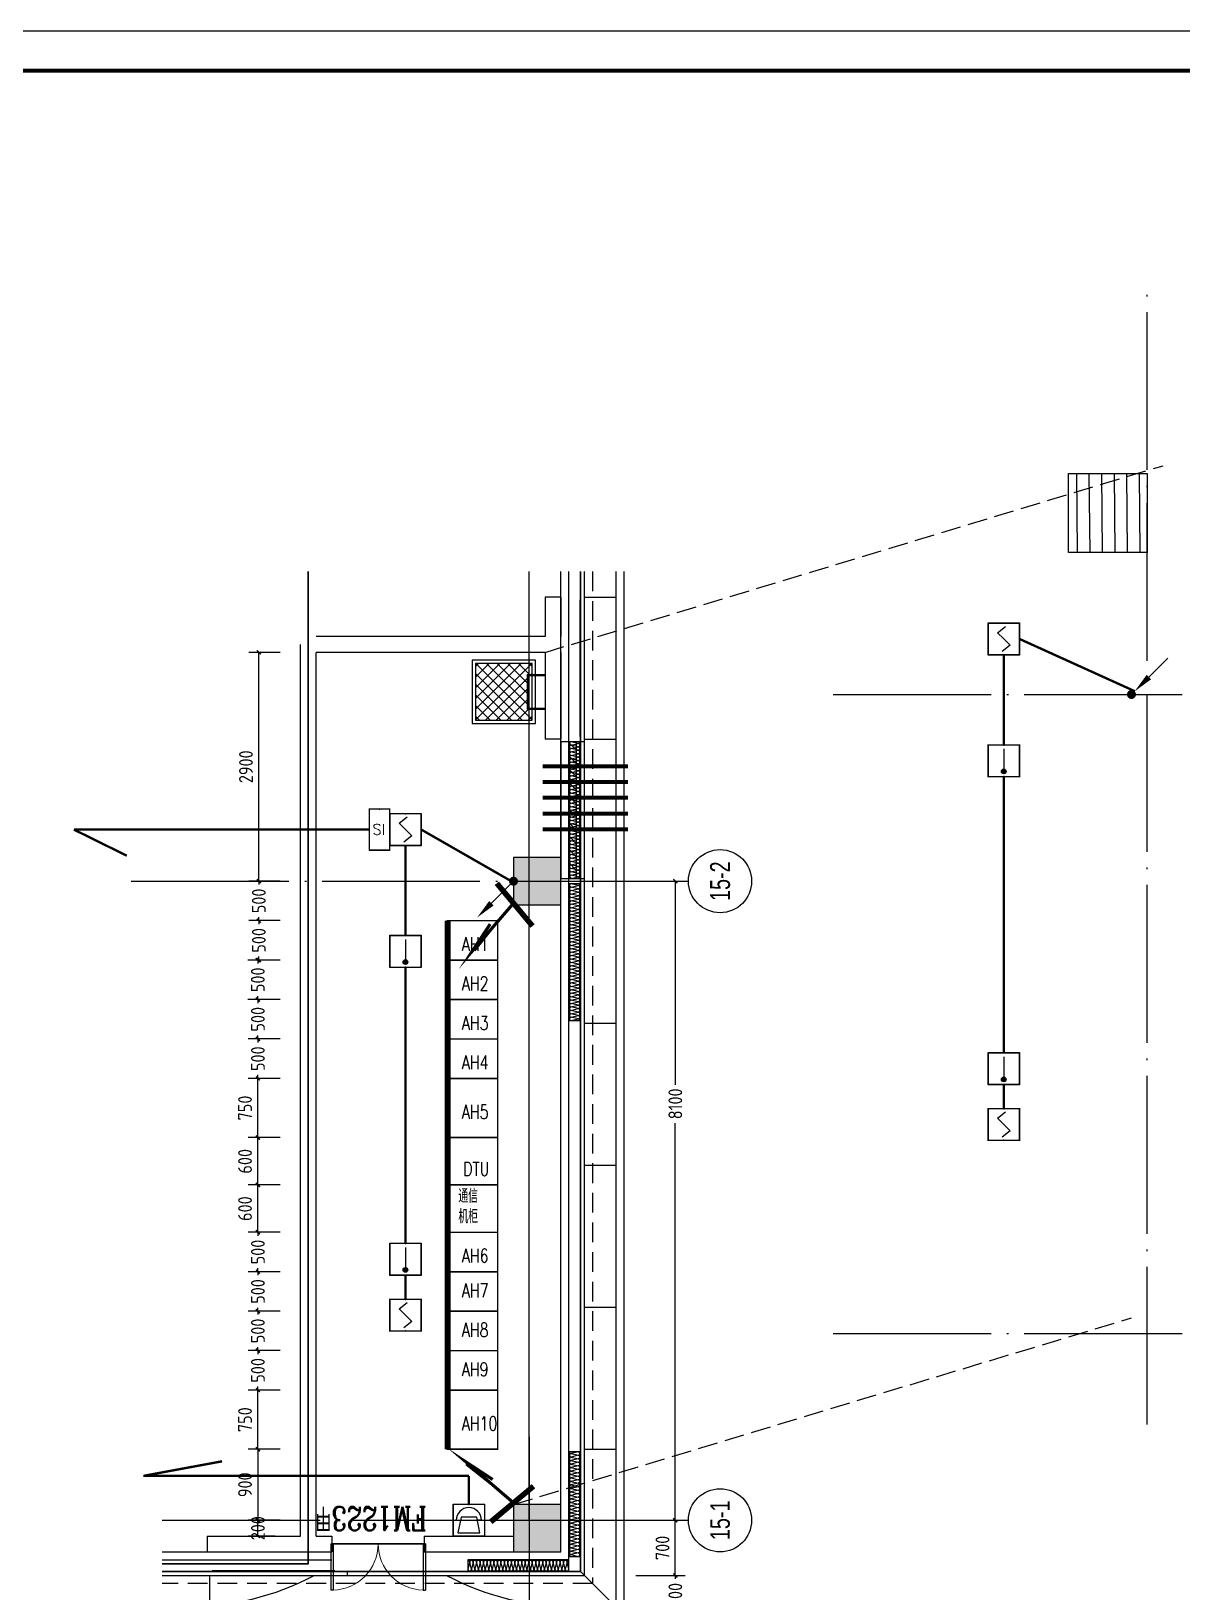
# Model space of a CAD drawing. Extents: x 532544 to 585094, y 87854 to 151914.
# Drawn here: x 551066 to 565641, y 97775 to 117554 of the extents above; entities that cross this region are included whole.
import ezdxf
from ezdxf.enums import TextEntityAlignment as Align

# ---------------------------------------------------------------- set-up
doc = ezdxf.new("R2010")
doc.units = 0
doc.header["$LTSCALE"] = 1000
doc.header["$MEASUREMENT"] = 0
for name, pattern in [('$0$DASH', [0.35, 0.25, -0.1]), ('109-34 轴网$0$L1$0$$AUDIT_BAD_LTYPE1', [0]), ('CACHE', [0.375, 0.25, -0.125]), ('DASHDOT', [1, 0.5, -0.25, 0, -0.25]), ('DOTE', [2.42, 2, -0.2, 0.02, -0.2]), ('PHANTOM2', [1.25, 0.625, -0.125, 0.125, -0.125, 0.125, -0.125])]:
    doc.linetypes.add(name, pattern=pattern)
for name, color, linetype in [('00-图签', 7, 'Continuous'), ('01-标注_尺寸', 124, 'Continuous'), ('01-标注_轴线坐标', 132, 'Continuous'), ('02-TEXT_轴号', 7, 'Continuous'), ('15#楼幕墙$0$A-C_玻璃幕墙', 140, 'Continuous'), ('15#楼幕墙$0$A-TECH_结构', 21, 'Continuous'), ('15#楼幕墙$0$A-金属背板', 30, 'Continuous'), ('A-O_散水', 134, 'Continuous'), ('A-TECH_结构', 21, 'Continuous'), ('A_AXIS-轴线', 1, 'DOTE'), ('A_STR-砌块墙', 121, 'Continuous'), ('A_STR-砼柱', 51, 'Continuous'), ('AXIS_TEXT', 7, 'Continuous'), ('C', 4, 'DASHDOT'), ('CZX', 60, 'Continuous'), ('EQUIP-消防', 3, 'Continuous'), ('GDXT', 3, 'Continuous'), ('LGTDIM', 7, 'Continuous'), ('LVTRY', 6, 'Continuous'), ('LWIRE', 4, 'Continuous'), ('PUB_HATCH', 8, 'Continuous'), ('WINDOW', 2, 'Continuous'), ('WIRE-消防', 1, 'TG_FS'), ('WIRE-消防电源', 2, 'TG_FC'), ('WIRE-消防电话', 4, 'PHANTOM2'), ('看线', 241, 'Continuous'), ('集水坑&', 6, 'Continuous')]:
    doc.layers.add(name, color=color, linetype=linetype)
for name, color, linetype, plot in [('00-防烟分区', 152, 'Continuous', False), ('04-不打印_辅助线', 165, 'Continuous', False), ('15#楼幕墙$0$04-不打印_辅助线', 165, 'Continuous', False)]:
    doc.layers.add(name, color=color, linetype=linetype, plot=plot)
doc.layers.add('000套内', color=226, linetype='Continuous', lineweight=30, plot=False)
doc.layers.add('ddl0.25', color=6, linetype='Continuous', lineweight=25)
doc.styles.add('_TCH_AXIS', font='')
doc.styles.add('_TEL_DIM', font='SIMPLEX.shx', dxfattribs={"width": 0.8, "height": 3.5, "bigfont": 'jd.shx'})
doc.styles.add('COMPLEX', font='COMPLEX')
doc.styles.get("Standard").update_dxf_attribs({"font": 'gbenor.shx', "bigfont": 'gbcbig.shx'})
doc.styles.add('TG_LINETYPE', font='SIMPLEX', dxfattribs={"width": 0.8, "height": 3, "bigfont": 'HZTXT'})
doc.styles.add('长仿宋', font='complex.shx', dxfattribs={"width": 0.7, "bigfont": 'jd.shx'})
doc.styles.get('_TCH_AXIS').set_extended_font_data('FZXiHei I-Z08S')
doc.linetypes.add('TG_FC', pattern='A,2,-0.6,["FC",TG_LINETYPE,S=0.1,R=0,X=-0.52,Y=-0.15],0', length=2.6)
doc.linetypes.add('TG_FS', pattern='A,2,-0.6,["FS",TG_LINETYPE,S=0.1,R=0,X=-0.52,Y=-0.15],0', length=2.6)
doc.dimstyles.get("Standard").update_dxf_attribs({"dimscale": 100, "dimtxt": 3.5, "dimasz": 1, "dimexe": 2.5, "dimexo": 3, "dimgap": 1.5, "dimtad": 1, "dimdec": 0, "dimzin": 0, "dimdsep": 46, "dimtxsty": 'Standard', "dimblk": 'ARCHTICK', "dimcen": 0.09, "dimadec": 0, "dimazin": 0, "dimtfac": 1, "dimtdec": 0, "dimtix": 1, "dimtmove": 2, "dimatfit": 3, "dimfxl": 1, "dimtolj": 1, "dimtzin": 0, "dimarcsym": 0})
pattern_1 = [(315, (923317.25, 1495294.82), (67.351921, 67.351921), []), (45, (923317.25, 1495294.82), (-67.351921, 67.351921), [])]

# ---------------------------------------------------------------- blocks, each defined once
blk = doc.blocks.new('_FZH')
blk.add_lwpolyline([(-0.5, -0.5), (0.5, -0.5), (0.5, 0.5), (-0.5, 0.5)], close=True)
at = {"layer": 'PUB_HATCH'}
blk.add_solid([(-0.5, -0.5), (0.5, -0.5), (-0.5, 0.5), (0.5, 0.5)], dxfattribs=at)
blk = doc.blocks.new('_AXISO')
blk.add_circle((0, 0), 0.5)
at = {"layer": 'AXIS_TEXT', "style": 'COMPLEX', "width": 1.041667}
blk.add_attdef('A', text='', height=0.56, dxfattribs=at).set_placement((-0.25, -0.28), (0.25, -0.28), align=Align.FIT)
blk = doc.blocks.new('15#楼幕墙$0$$LinePat$岩棉板')
at = {"color": 0}
for p, q in [((0, -17), (12, -67)), ((12, -67), (24, -17))]:
    blk.add_line(p, q, dxfattribs=at)
for centre, start, end in [((12, -17), 0, 180), ((0, -67), 270, 0), ((24, -67), 180, 270)]:
    blk.add_arc(centre, 12, start, end, dxfattribs=at)
at = {"layer": 'Defpoints'}
blk.add_point((0, 0), dxfattribs=at)
at = {"layer": 'Defpoints', "color": 0}
blk.add_point((24, -84), dxfattribs=at)
blk = doc.blocks.new('15#楼幕墙$0$保温板')
blk.add_lwpolyline([(0, 20), (1735, 20), (1735, 170), (0, 170)], close=True)
at = {"color": 8, "xscale": 1.80729166516059, "yscale": 1.782568518697715, "zscale": 1.782568518697715}
for p in [(0, 170), (43.375, 170), (86.75, 170), (130.125, 170), (173.5, 170), (216.875, 170), (260.25, 170), (303.625, 170), (347, 170), (390.375, 170), (433.75, 170), (477.125, 170), (520.5, 170), (563.875, 170), (607.25, 170), (650.625, 170), (694, 170), (737.375, 170), (780.75, 170), (824.125, 170), (867.5, 170), (910.875, 170), (954.25, 170), (997.625, 170), (1041, 170), (1084.375, 170), (1127.75, 170), (1171.125, 170), (1214.5, 170), (1257.875, 170), (1301.25, 170), (1344.625, 170), (1388, 170), (1431.375, 170), (1474.75, 170), (1518.125, 170), (1561.5, 170), (1604.875, 170), (1648.25, 170), (1691.625, 170)]:
    blk.add_blockref('15#楼幕墙$0$$LinePat$岩棉板', p, dxfattribs=at)
blk = doc.blocks.new('*U42')
blk.add_lwpolyline([(150, 0), (150, 1325), (0, 1325), (0, 0)], close=True)
at = {"color": 8, "xscale": 1.840641256925494, "yscale": 1.782568518697715, "zscale": 1.782568518697715, "rotation": 89.99999999999793}
for p in [(0, 1281), (0, 1237), (0, 1193), (0, 1149), (0, 1104), (0, 1060), (0, 1016), (0, 972), (0, 928), (0, 884), (0, 839), (0, 795), (0, 751), (0, 707), (0, 663), (0, 618), (0, 574), (0, 530), (0, 486), (0, 442), (0, 398), (0, 353), (0, 309), (0, 265), (0, 221), (0, 177), (0, 133), (0, 88), (0, 44), (0, 0)]:
    blk.add_blockref('15#楼幕墙$0$$LinePat$岩棉板', p, dxfattribs=at)
blk = doc.blocks.new('*U41')
blk.add_lwpolyline([(150, 0), (150, 1278), (0, 1278), (0, 0)], close=True)
at = {"color": 8, "xscale": 1.83549090483006, "yscale": 1.782568518697715, "zscale": 1.782568518697715, "rotation": 89.99999999999793}
for p in [(0, 1233), (0, 1189), (0, 1145), (0, 1101), (0, 1057), (0, 1013), (0, 969), (0, 925), (0, 881), (0, 837), (0, 793), (0, 749), (0, 705), (0, 661), (0, 617), (0, 573), (0, 529), (0, 485), (0, 441), (0, 396), (0, 352), (0, 308), (0, 264), (0, 220), (0, 176), (0, 132), (0, 88), (0, 44), (0, 0)]:
    blk.add_blockref('15#楼幕墙$0$$LinePat$岩棉板', p, dxfattribs=at)
blk = doc.blocks.new('15#楼幕墙$0$百叶窗-1')
h = blk.add_hatch()
h.set_pattern_fill('ANSI31', color=0, scale=50)
h.set_pattern_definition([(45, (-453853.54, 107861.506), (-56.126601, 56.126601), [])])
h.paths.add_polyline_path([(800, 100), (800, 200), (-350, 200), (-350, 100)])
at = {"color": 0}
blk.add_lwpolyline([(-350, 0), (800, 0), (800, 300), (-350, 300)], close=True, dxfattribs=at)
for points in [[(800, 200), (-350, 200)], [(800, 100), (-350, 100)]]:
    blk.add_lwpolyline(points, dxfattribs=at)
blk = doc.blocks.new('_ArchTick')
at = {"color": 0, "linetype": 'ByBlock', "const_width": 0.4}
blk.add_lwpolyline([(-0.5, -0.5), (0.5, 0.5)], dxfattribs=at)
blk = doc.blocks.new('*D44')
at = {"color": 0, "lineweight": -2, "transparency": 16777216}
for p, q in [((558725, 97981), (559350, 97981)), ((559225, 97981), (559225, 97937)), ((559225, 97481), (559225, 97525)), ((558725, 97481), (559350, 97481))]:
    blk.add_line(p, q, dxfattribs=at)
at = {"layer": 'Defpoints', "color": 0, "transparency": 16777216}
for p in [(558575, 97981), (559225, 97981), (558575, 97481)]:
    blk.add_point(p, dxfattribs=at)
at = {"color": 0, "lineweight": -2, "transparency": 16777216, "xscale": 50, "yscale": 50, "zscale": 50}
for p, rotation in [((559225, 97981), 90), ((559225, 97481), 270)]:
    blk.add_blockref('_ArchTick', p, dxfattribs=dict(at, rotation=rotation))
at = {"color": 0, "transparency": 16777216, "insert": (559225, 97731), "char_height": 175, "attachment_point": 5, "rotation": 90}
blk.add_mtext('\\A1;500', dxfattribs=at)
blk = doc.blocks.new('*D51')
at = {"color": 0, "lineweight": -2, "transparency": 16777216}
for p, q in [((558725, 98681), (559350, 98681)), ((559225, 97981), (559225, 98681)), ((558725, 97981), (559350, 97981))]:
    blk.add_line(p, q, dxfattribs=at)
at = {"layer": 'Defpoints', "color": 0, "transparency": 16777216}
for p in [(558575, 98681), (559225, 98681), (558575, 97981)]:
    blk.add_point(p, dxfattribs=at)
at = {"color": 0, "lineweight": -2, "transparency": 16777216, "xscale": 50, "yscale": 50, "zscale": 50}
for p, rotation in [((559225, 98681), 90), ((559225, 97981), 270)]:
    blk.add_blockref('_ArchTick', p, dxfattribs=dict(at, rotation=rotation))
at = {"color": 0, "transparency": 16777216, "insert": (559063, 98331), "char_height": 175, "attachment_point": 5, "rotation": 90}
blk.add_mtext('\\A1;700', dxfattribs=at)
blk = doc.blocks.new('*D52')
at = {"color": 0, "lineweight": -2, "transparency": 16777216}
for p, q in [((558725, 106781), (559350, 106781)), ((559225, 106781), (559225, 104202)), ((559225, 98681), (559225, 103716)), ((558725, 98681), (559350, 98681))]:
    blk.add_line(p, q, dxfattribs=at)
at = {"layer": 'Defpoints', "color": 0, "transparency": 16777216}
for p in [(558575, 106781), (559225, 106781), (558575, 98681)]:
    blk.add_point(p, dxfattribs=at)
at = {"color": 0, "lineweight": -2, "transparency": 16777216, "xscale": 50, "yscale": 50, "zscale": 50}
for p, rotation in [((559225, 106781), 90), ((559225, 98681), 270)]:
    blk.add_blockref('_ArchTick', p, dxfattribs=dict(at, rotation=rotation))
at = {"color": 0, "transparency": 16777216, "insert": (559225, 103959), "char_height": 175, "attachment_point": 5, "rotation": 90}
blk.add_mtext('\\A1;8100', dxfattribs=at)
blk = doc.blocks.new('$DorLib2D$00000002')
for p, q in [((-0.5, 0), (-0.5, 0.4875)), ((-0.475, 0.4875), (-0.5, 0.4875)), ((-0.475, 0), (-0.475, 0.4875)), ((0.475, 0), (0.475, 0.4875)), ((0.475, 0.4875), (0.5, 0.4875)), ((0.5, 0), (0.5, 0.4875)), ((-0.5, 0), (-0.475, 0)), ((0.5, 0), (0.475, 0))]:
    blk.add_line(p, q)
at = {"lineweight": 13}
for centre, start, end in [((-0.4875, 0), 0, 88.53072), ((0.4875, 0), 91.46928, 180)]:
    blk.add_arc(centre, 0.4875, start, end, dxfattribs=at)
blk = doc.blocks.new('人孔')
at = {"layer": 'LVTRY'}
h = blk.add_hatch(dxfattribs=at)
h.set_pattern_fill('ANSI37', color=0, scale=30, angle=-90, style=0)
h.set_pattern_definition(pattern_1)
h.paths.add_polyline_path([(1451379, 353312), (1451379, 352592), (1451519, 352592), (1451519, 352657), (1451960, 352657), (1451960, 352592), (1452099, 352592), (1452099, 353312)])
h = blk.add_hatch(dxfattribs=at)
h.set_pattern_fill('ANSI37', color=0, scale=30, angle=-90, style=0)
h.set_pattern_definition(pattern_1)
h.paths.add_polyline_path([(1451379, 353312), (1451379, 352592), (1451519, 352592), (1451519, 352657), (1451960, 352657), (1451960, 352592), (1452099, 352592), (1452099, 353312)])
at = {"layer": 'LVTRY', "color": 0}
for p, q in [((1451519, 352657), (1451519, 352430)), ((1451519, 352657), (1451960, 352657)), ((1451519, 352657), (1451519, 352430)), ((1451519, 352657), (1451960, 352657)), ((1451960, 352657), (1451960, 352430)), ((1451960, 352657), (1451960, 352430)), ((1451532, 352645), (1451532, 352430)), ((1451532, 352645), (1451947, 352645)), ((1451532, 352645), (1451532, 352430)), ((1451532, 352645), (1451947, 352645)), ((1451947, 352645), (1451947, 352430)), ((1451947, 352645), (1451947, 352430))]:
    blk.add_line(p, q, dxfattribs=at)
for points in [[(1452139, 353352), (1452139, 352552), (1451339, 352552), (1451339, 353352)], [(1452139, 353352), (1452139, 352552), (1451339, 352552), (1451339, 353352)], [(1452099, 353312), (1452099, 352592), (1451379, 352592), (1451379, 353312)], [(1452099, 353312), (1452099, 352592), (1451379, 352592), (1451379, 353312)]]:
    blk.add_lwpolyline(points, close=True, dxfattribs=at)
blk = doc.blocks.new('*D53')
at = {"color": 0, "lineweight": -2, "transparency": 16777216}
for p, q in [((554154, 98681), (553812, 98681)), ((553937, 98481), (553937, 98681)), ((554154, 98481), (553812, 98481))]:
    blk.add_line(p, q, dxfattribs=at)
at = {"layer": 'Defpoints', "color": 0, "transparency": 16777216}
for p in [(553937, 98681), (554304, 98681), (554304, 98481)]:
    blk.add_point(p, dxfattribs=at)
at = {"color": 0, "lineweight": -2, "transparency": 16777216, "xscale": 50, "yscale": 50, "zscale": 50}
for p, rotation in [((553937, 98681), 90), ((553937, 98481), 270)]:
    blk.add_blockref('_ArchTick', p, dxfattribs=dict(at, rotation=rotation))
at = {"color": 0, "transparency": 16777216, "insert": (553937, 98581), "char_height": 175, "attachment_point": 5, "rotation": 90}
blk.add_mtext('\\A1;200', dxfattribs=at)
blk = doc.blocks.new('*D54')
at = {"color": 0, "lineweight": -2, "transparency": 16777216}
for p, q in [((554220, 99581), (553812, 99581)), ((553937, 99581), (553937, 98681)), ((554220, 98681), (553812, 98681))]:
    blk.add_line(p, q, dxfattribs=at)
at = {"layer": 'Defpoints', "color": 0, "transparency": 16777216}
for p in [(554370, 99581), (553937, 98681), (554370, 98681)]:
    blk.add_point(p, dxfattribs=at)
at = {"color": 0, "lineweight": -2, "transparency": 16777216, "xscale": 50, "yscale": 50, "zscale": 50}
for p, rotation in [((553937, 99581), 90), ((553937, 98681), 270)]:
    blk.add_blockref('_ArchTick', p, dxfattribs=dict(at, rotation=rotation))
at = {"color": 0, "transparency": 16777216, "insert": (553774, 99131), "char_height": 175, "attachment_point": 5, "rotation": 90}
blk.add_mtext('\\A1;900', dxfattribs=at)
blk = doc.blocks.new('*D55')
at = {"color": 0, "lineweight": -2, "transparency": 16777216}
for p, q in [((554220, 100331), (553812, 100331)), ((553937, 99581), (553937, 100331)), ((554220, 99581), (553812, 99581))]:
    blk.add_line(p, q, dxfattribs=at)
at = {"layer": 'Defpoints', "color": 0, "transparency": 16777216}
for p in [(553937, 100331), (554370, 100331), (554370, 99581)]:
    blk.add_point(p, dxfattribs=at)
at = {"color": 0, "lineweight": -2, "transparency": 16777216, "xscale": 50, "yscale": 50, "zscale": 50}
for p, rotation in [((553937, 100331), 90), ((553937, 99581), 270)]:
    blk.add_blockref('_ArchTick', p, dxfattribs=dict(at, rotation=rotation))
at = {"color": 0, "transparency": 16777216, "insert": (553774, 99956), "char_height": 175, "attachment_point": 5, "rotation": 90}
blk.add_mtext('\\A1;750', dxfattribs=at)
blk = doc.blocks.new('*D56')
at = {"color": 0, "lineweight": -2, "transparency": 16777216}
for p, q in [((554220, 100831), (553812, 100831)), ((553937, 100831), (553937, 100787)), ((554220, 100331), (553812, 100331)), ((553937, 100331), (553937, 100375))]:
    blk.add_line(p, q, dxfattribs=at)
at = {"layer": 'Defpoints', "color": 0, "transparency": 16777216}
for p in [(553937, 100831), (554370, 100831), (554370, 100331)]:
    blk.add_point(p, dxfattribs=at)
at = {"color": 0, "lineweight": -2, "transparency": 16777216, "xscale": 50, "yscale": 50, "zscale": 50}
for p, rotation in [((553937, 100831), 90), ((553937, 100331), 270)]:
    blk.add_blockref('_ArchTick', p, dxfattribs=dict(at, rotation=rotation))
at = {"color": 0, "transparency": 16777216, "insert": (553937, 100581), "char_height": 175, "attachment_point": 5, "rotation": 90}
blk.add_mtext('\\A1;500', dxfattribs=at)
blk = doc.blocks.new('*D57')
at = {"color": 0, "lineweight": -2, "transparency": 16777216}
for p, q in [((554220, 101331), (553812, 101331)), ((553937, 101331), (553937, 101287)), ((553937, 100831), (553937, 100875)), ((554220, 100831), (553812, 100831))]:
    blk.add_line(p, q, dxfattribs=at)
at = {"layer": 'Defpoints', "color": 0, "transparency": 16777216}
for p in [(553937, 101331), (554370, 101331), (554370, 100831)]:
    blk.add_point(p, dxfattribs=at)
at = {"color": 0, "lineweight": -2, "transparency": 16777216, "xscale": 50, "yscale": 50, "zscale": 50}
for p, rotation in [((553937, 101331), 90), ((553937, 100831), 270)]:
    blk.add_blockref('_ArchTick', p, dxfattribs=dict(at, rotation=rotation))
at = {"color": 0, "transparency": 16777216, "insert": (553937, 101081), "char_height": 175, "attachment_point": 5, "rotation": 90}
blk.add_mtext('\\A1;500', dxfattribs=at)
blk = doc.blocks.new('*D58')
at = {"color": 0, "lineweight": -2, "transparency": 16777216}
for p, q in [((554220, 101831), (553812, 101831)), ((553937, 101831), (553937, 101787)), ((554220, 101331), (553812, 101331)), ((553937, 101331), (553937, 101375))]:
    blk.add_line(p, q, dxfattribs=at)
at = {"layer": 'Defpoints', "color": 0, "transparency": 16777216}
for p in [(553937, 101831), (554370, 101831), (554370, 101331)]:
    blk.add_point(p, dxfattribs=at)
at = {"color": 0, "lineweight": -2, "transparency": 16777216, "xscale": 50, "yscale": 50, "zscale": 50}
for p, rotation in [((553937, 101831), 90), ((553937, 101331), 270)]:
    blk.add_blockref('_ArchTick', p, dxfattribs=dict(at, rotation=rotation))
at = {"color": 0, "transparency": 16777216, "insert": (553937, 101581), "char_height": 175, "attachment_point": 5, "rotation": 90}
blk.add_mtext('\\A1;500', dxfattribs=at)
blk = doc.blocks.new('*D59')
at = {"color": 0, "lineweight": -2, "transparency": 16777216}
for p, q in [((554220, 102331), (553812, 102331)), ((553937, 102331), (553937, 102287)), ((553937, 101831), (553937, 101875)), ((554220, 101831), (553812, 101831))]:
    blk.add_line(p, q, dxfattribs=at)
at = {"layer": 'Defpoints', "color": 0, "transparency": 16777216}
for p in [(553937, 102331), (554370, 102331), (554370, 101831)]:
    blk.add_point(p, dxfattribs=at)
at = {"color": 0, "lineweight": -2, "transparency": 16777216, "xscale": 50, "yscale": 50, "zscale": 50}
for p, rotation in [((553937, 102331), 90), ((553937, 101831), 270)]:
    blk.add_blockref('_ArchTick', p, dxfattribs=dict(at, rotation=rotation))
at = {"color": 0, "transparency": 16777216, "insert": (553937, 102081), "char_height": 175, "attachment_point": 5, "rotation": 90}
blk.add_mtext('\\A1;500', dxfattribs=at)
blk = doc.blocks.new('*D60')
at = {"color": 0, "lineweight": -2, "transparency": 16777216}
for p, q in [((554220, 102931), (553812, 102931)), ((553937, 102331), (553937, 102931)), ((554220, 102331), (553812, 102331))]:
    blk.add_line(p, q, dxfattribs=at)
at = {"layer": 'Defpoints', "color": 0, "transparency": 16777216}
for p in [(553937, 102931), (554370, 102931), (554370, 102331)]:
    blk.add_point(p, dxfattribs=at)
at = {"color": 0, "lineweight": -2, "transparency": 16777216, "xscale": 50, "yscale": 50, "zscale": 50}
for p, rotation in [((553937, 102931), 90), ((553937, 102331), 270)]:
    blk.add_blockref('_ArchTick', p, dxfattribs=dict(at, rotation=rotation))
at = {"color": 0, "transparency": 16777216, "insert": (553774, 102631), "char_height": 175, "attachment_point": 5, "rotation": 90}
blk.add_mtext('\\A1;600', dxfattribs=at)
blk = doc.blocks.new('*D61')
at = {"color": 0, "lineweight": -2, "transparency": 16777216}
for p, q in [((554220, 103531), (553812, 103531)), ((553937, 102931), (553937, 103531)), ((554220, 102931), (553812, 102931))]:
    blk.add_line(p, q, dxfattribs=at)
at = {"layer": 'Defpoints', "color": 0, "transparency": 16777216}
for p in [(553937, 103531), (554370, 103531), (554370, 102931)]:
    blk.add_point(p, dxfattribs=at)
at = {"color": 0, "lineweight": -2, "transparency": 16777216, "xscale": 50, "yscale": 50, "zscale": 50}
for p, rotation in [((553937, 103531), 90), ((553937, 102931), 270)]:
    blk.add_blockref('_ArchTick', p, dxfattribs=dict(at, rotation=rotation))
at = {"color": 0, "transparency": 16777216, "insert": (553774, 103231), "char_height": 175, "attachment_point": 5, "rotation": 90}
blk.add_mtext('\\A1;600', dxfattribs=at)
blk = doc.blocks.new('*D62')
at = {"color": 0, "lineweight": -2, "transparency": 16777216}
for p, q in [((554220, 104281), (553812, 104281)), ((553937, 103531), (553937, 104281)), ((554220, 103531), (553812, 103531))]:
    blk.add_line(p, q, dxfattribs=at)
at = {"layer": 'Defpoints', "color": 0, "transparency": 16777216}
for p in [(553937, 104281), (554370, 104281), (554370, 103531)]:
    blk.add_point(p, dxfattribs=at)
at = {"color": 0, "lineweight": -2, "transparency": 16777216, "xscale": 50, "yscale": 50, "zscale": 50}
for p, rotation in [((553937, 104281), 90), ((553937, 103531), 270)]:
    blk.add_blockref('_ArchTick', p, dxfattribs=dict(at, rotation=rotation))
at = {"color": 0, "transparency": 16777216, "insert": (553774, 103906), "char_height": 175, "attachment_point": 5, "rotation": 90}
blk.add_mtext('\\A1;750', dxfattribs=at)
blk = doc.blocks.new('*D63')
at = {"color": 0, "lineweight": -2, "transparency": 16777216}
for p, q in [((554220, 104781), (553812, 104781)), ((553937, 104781), (553937, 104737)), ((554220, 104281), (553812, 104281)), ((553937, 104281), (553937, 104325))]:
    blk.add_line(p, q, dxfattribs=at)
at = {"layer": 'Defpoints', "color": 0, "transparency": 16777216}
for p in [(553937, 104781), (554370, 104781), (554370, 104281)]:
    blk.add_point(p, dxfattribs=at)
at = {"color": 0, "lineweight": -2, "transparency": 16777216, "xscale": 50, "yscale": 50, "zscale": 50}
for p, rotation in [((553937, 104781), 90), ((553937, 104281), 270)]:
    blk.add_blockref('_ArchTick', p, dxfattribs=dict(at, rotation=rotation))
at = {"color": 0, "transparency": 16777216, "insert": (553937, 104531), "char_height": 175, "attachment_point": 5, "rotation": 90}
blk.add_mtext('\\A1;500', dxfattribs=at)
blk = doc.blocks.new('*D64')
at = {"color": 0, "lineweight": -2, "transparency": 16777216}
for p, q in [((554220, 105281), (553812, 105281)), ((553937, 105281), (553937, 105237)), ((554220, 104781), (553812, 104781)), ((553937, 104781), (553937, 104825))]:
    blk.add_line(p, q, dxfattribs=at)
at = {"layer": 'Defpoints', "color": 0, "transparency": 16777216}
for p in [(553937, 105281), (554370, 105281), (554370, 104781)]:
    blk.add_point(p, dxfattribs=at)
at = {"color": 0, "lineweight": -2, "transparency": 16777216, "xscale": 50, "yscale": 50, "zscale": 50}
for p, rotation in [((553937, 105281), 90), ((553937, 104781), 270)]:
    blk.add_blockref('_ArchTick', p, dxfattribs=dict(at, rotation=rotation))
at = {"color": 0, "transparency": 16777216, "insert": (553937, 105031), "char_height": 175, "attachment_point": 5, "rotation": 90}
blk.add_mtext('\\A1;500', dxfattribs=at)
blk = doc.blocks.new('*D65')
at = {"color": 0, "lineweight": -2, "transparency": 16777216}
for p, q in [((554220, 105781), (553811, 105781)), ((553936, 105781), (553936, 105737)), ((554220, 105281), (553811, 105281)), ((553936, 105281), (553936, 105325))]:
    blk.add_line(p, q, dxfattribs=at)
at = {"layer": 'Defpoints', "color": 0, "transparency": 16777216}
for p in [(553936, 105781), (554370, 105781), (554370, 105281)]:
    blk.add_point(p, dxfattribs=at)
at = {"color": 0, "lineweight": -2, "transparency": 16777216, "xscale": 50, "yscale": 50, "zscale": 50}
for p, rotation in [((553936, 105781), 90), ((553936, 105281), 270)]:
    blk.add_blockref('_ArchTick', p, dxfattribs=dict(at, rotation=rotation))
at = {"color": 0, "transparency": 16777216, "insert": (553936, 105531), "char_height": 175, "attachment_point": 5, "rotation": 90}
blk.add_mtext('\\A1;500', dxfattribs=at)
blk = doc.blocks.new('*D66')
at = {"color": 0, "lineweight": -2, "transparency": 16777216}
for p, q in [((554220, 106281), (553824, 106281)), ((553949, 106281), (553949, 106237)), ((553949, 105781), (553949, 105825)), ((554220, 105781), (553824, 105781))]:
    blk.add_line(p, q, dxfattribs=at)
at = {"layer": 'Defpoints', "color": 0, "transparency": 16777216}
for p in [(553949, 106281), (554370, 106281), (554370, 105781)]:
    blk.add_point(p, dxfattribs=at)
at = {"color": 0, "lineweight": -2, "transparency": 16777216, "xscale": 50, "yscale": 50, "zscale": 50}
for p, rotation in [((553949, 106281), 90), ((553949, 105781), 270)]:
    blk.add_blockref('_ArchTick', p, dxfattribs=dict(at, rotation=rotation))
at = {"color": 0, "transparency": 16777216, "insert": (553949, 106031), "char_height": 175, "attachment_point": 5, "rotation": 90}
blk.add_mtext('\\A1;500', dxfattribs=at)
blk = doc.blocks.new('*D67')
at = {"color": 0, "lineweight": -2, "transparency": 16777216}
for p, q in [((554220, 106781), (553824, 106781)), ((553949, 106781), (553949, 106737)), ((554220, 106281), (553824, 106281)), ((553949, 106281), (553949, 106325))]:
    blk.add_line(p, q, dxfattribs=at)
at = {"layer": 'Defpoints', "color": 0, "transparency": 16777216}
for p in [(553949, 106781), (554370, 106781), (554370, 106281)]:
    blk.add_point(p, dxfattribs=at)
at = {"color": 0, "lineweight": -2, "transparency": 16777216, "xscale": 50, "yscale": 50, "zscale": 50}
for p, rotation in [((553949, 106781), 90), ((553949, 106281), 270)]:
    blk.add_blockref('_ArchTick', p, dxfattribs=dict(at, rotation=rotation))
at = {"color": 0, "transparency": 16777216, "insert": (553949, 106531), "char_height": 175, "attachment_point": 5, "rotation": 90}
blk.add_mtext('\\A1;500', dxfattribs=at)
blk = doc.blocks.new('*D68')
at = {"color": 0, "lineweight": -2, "transparency": 16777216}
for p, q in [((554220, 109681), (553824, 109681)), ((553949, 106781), (553949, 109681)), ((554220, 106781), (553824, 106781))]:
    blk.add_line(p, q, dxfattribs=at)
at = {"layer": 'Defpoints', "color": 0, "transparency": 16777216}
for p in [(553949, 109681), (554370, 109681), (554370, 106781)]:
    blk.add_point(p, dxfattribs=at)
at = {"color": 0, "lineweight": -2, "transparency": 16777216, "xscale": 50, "yscale": 50, "zscale": 50}
for p, rotation in [((553949, 109681), 90), ((553949, 106781), 270)]:
    blk.add_blockref('_ArchTick', p, dxfattribs=dict(at, rotation=rotation))
at = {"color": 0, "transparency": 16777216, "insert": (553786, 108231), "char_height": 175, "attachment_point": 5, "rotation": 90}
blk.add_mtext('\\A1;2900', dxfattribs=at)
blk = doc.blocks.new('$Equip$00002649')
for p, q in [((-0.5, 0.5), (-0.5, -0.5)), ((0.5, 0.5), (-0.5, 0.5)), ((0.5, -0.5), (0.5, 0.5)), ((-0.2, 0.2), (0.05, 0.4)), ((0, 0), (-0.2, 0.2)), ((0, 0), (0.2, -0.2)), ((0.2, -0.2), (-0.05, -0.4)), ((-0.5, -0.5), (0.5, -0.5))]:
    blk.add_line(p, q)
at = {"const_width": 0.04}
blk.add_lwpolyline([(-0.5, 0.5), (0.5, 0.5), (0.5, -0.5), (-0.5, -0.5), (-0.5, 0.5), (0.5, 0.5)], dxfattribs=at)
for p in [(0, 0.5), (-0.5, 0), (0.5, 0), (0, -0.5)]:
    blk.add_point(p)
at = {"color": 7, "flags": 1}
for tag, height, p in [('A', 0.00002, (0, 0)), ('B', 0.4, (0.762, -0.208))]:
    blk.add_attdef(tag, text='', height=height, dxfattribs=at).set_placement(p, align=Align.MIDDLE_CENTER)
blk = doc.blocks.new('$Equip$00002648')
for p, q in [((-0.5, 0.5), (-0.5, -0.5)), ((0.5, 0.5), (-0.5, 0.5)), ((0.5, -0.5), (0.5, 0.5)), ((0, 0.375), (0, -0.412)), ((-0.5, -0.5), (0.5, -0.5))]:
    blk.add_line(p, q)
at = {"const_width": 0.04}
blk.add_lwpolyline([(-0.5, 0.5), (0.5, 0.5), (0.5, -0.5), (-0.5, -0.5), (-0.5, 0.5), (0.5, 0.5)], dxfattribs=at)
blk.add_circle((0, -0.338), 0.075)
for p in [(0, 0.5), (-0.5, 0), (0.5, 0), (0, -0.5)]:
    blk.add_point(p)
for points in [[(-0.065, -0.3), (0.065, -0.3), (-0.075, -0.338), (0.075, -0.338)], [(-0.065, -0.375), (0.065, -0.375), (-0.075, -0.338), (0.075, -0.338)], [(-0.038, -0.273), (0.037, -0.273), (-0.065, -0.3), (0.065, -0.3)], [(-0.038, -0.402), (0.037, -0.402), (-0.065, -0.375), (0.065, -0.375)], [(0, -0.263), (0, -0.263), (-0.038, -0.273), (0.037, -0.273)], [(0, -0.412), (0, -0.412), (-0.038, -0.402), (0.037, -0.402)]]:
    blk.add_solid(points)
at = {"color": 7, "flags": 1}
for tag, height, p in [('A', 0.00002, (0, 0)), ('B', 0.4, (0.762, -0.208))]:
    blk.add_attdef(tag, text='', height=height, dxfattribs=at).set_placement(p, align=Align.MIDDLE_CENTER)
blk = doc.blocks.new('$equip$00002466')
for p, q in [((-0.65, 0.65), (-0.65, 0)), ((0.65, 0.65), (-0.65, 0.65)), ((0.65, 0), (0.65, 0.65)), ((-0.65, 0), (0.65, 0))]:
    blk.add_line(p, q)
at = {"const_width": 0.04}
blk.add_lwpolyline([(-0.65, 0.65), (-0.65, 0), (0.65, 0), (0.65, 0.65), (-0.65, 0.65), (-0.65, 0)], dxfattribs=at)
for p in [(0, 0.65), (-0.65, 0.325), (0.65, 0.325), (0, 0)]:
    blk.add_point(p)
at = {"color": 7, "style": '_TEL_DIM'}
blk.add_attdef('$TEXT$', text='', height=0.34, dxfattribs=at).set_placement((0.006, 0.343), align=Align.MIDDLE_CENTER)
at = {"color": 7, "style": '_TEL_DIM', "flags": 1}
blk.add_attdef('A', text='', height=0.00002, dxfattribs=at).set_placement((0, 0), align=Align.MIDDLE_CENTER)
blk = doc.blocks.new('$TelecSys$00000078')
for p, q in [((1.15, 1.15), (0.55, 0.55)), ((0.104, 0.104), (0.104, 0.104)), ((-0.104, -0.104), (-0.104, -0.104))]:
    blk.add_line(p, q)
at = {"const_width": 0.142}
blk.add_lwpolyline([(-0.071, 0, 1), (0.071, 0, 1)], format="xyb", close=True, dxfattribs=at)
blk.add_solid([(0.62, 0.48), (0.48, 0.62), (0.1, 0.1)])
at = {"width": 0.8, "flags": 9}
blk.add_attdef('A', (0, 0), '', height=0.00002, dxfattribs=at)
blk = doc.blocks.new('$TelecSys$00000080')
for p, q in [((-0.7, -0.7), (0, 0)), ((0.104, 0.104), (0.104, 0.104)), ((-0.104, -0.104), (-0.104, -0.104))]:
    blk.add_line(p, q)
at = {"const_width": 0.142}
blk.add_lwpolyline([(0.071, 0, 1), (-0.071, 0, 1)], format="xyb", close=True, dxfattribs=at)
blk.add_solid([(-0.63, -0.77), (-0.77, -0.63), (-1.15, -1.15)])
at = {"width": 0.8, "flags": 9}
blk.add_attdef('A', (0, 0), '', height=0.00002, rotation=180, dxfattribs=at)
blk = doc.blocks.new('$equip$00002658')
for p, q in [((0.5, 1), (-0.5, 1)), ((-0.5, 1), (-0.5, 0)), ((0.5, 0), (0.5, 1)), ((-0.4, 0.5), (-0.27, 0.5)), ((-0.25, 0.6), (-0.35, 0.1)), ((0.25, 0.6), (-0.25, 0.6)), ((0.35, 0.1), (0.25, 0.6)), ((0.4, 0.5), (0.27, 0.5)), ((-0.5, 0), (0.5, 0)), ((-0.35, 0.1), (0.35, 0.1))]:
    blk.add_line(p, q)
at = {"const_width": 0.04}
blk.add_lwpolyline([(-0.5, 1), (0.5, 1), (0.5, 0), (-0.5, 0), (-0.5, 1), (0.5, 1)], dxfattribs=at)
blk.add_arc((0, 0.5), 0.4, 0, 180)
for p in [(0, 1), (-0.5, 0.5), (0.5, 0.5), (0, 0)]:
    blk.add_point(p)
at = {"color": 7, "flags": 1}
for tag, height, p in [('A', 0.00002, (0, 0)), ('B', 0.4, (0.762, 0.292))]:
    blk.add_attdef(tag, text='', height=height, dxfattribs=at).set_placement(p, align=Align.MIDDLE_CENTER)
blk = doc.blocks.new('A$C202D1A0E')
at = {"layer": 'LGTDIM', "color": 1, "linetype": 'Continuous'}
blk.add_line((9.23, 6.58), (5.73, 4.92), dxfattribs=at)
at = {"layer": 'LGTDIM', "color": 1, "linetype": 'Continuous', "const_width": 0.4}
blk.add_lwpolyline([(2.26, 3.21), (9.27, 6.88), (5.51, 5.5)], dxfattribs=at)
at = {"layer": 'WINDOW', "const_width": 0.7}
blk.add_lwpolyline([(0.28, 5.84), (4.53, 0.21)], dxfattribs=at)

msp = doc.modelspace()

# ---------------------------------------------------------------- hatches: boundary and pattern name
at = {"layer": '集水坑&', "linetype": 'Continuous'}
h = msp.add_hatch(dxfattribs=at)
h.set_pattern_fill('ANSI31', color=256, scale=100, angle=405.52075)
h.set_pattern_definition([(90.52075, (590540.36, 125590.02), (-158.74344, -1.4428), [])])
h.paths.add_polyline_path([(564204, 110947), (564204, 111947), (565204, 111947), (565204, 110947)])

# ---------------------------------------------------------------- linework, layer by layer
at = {"color": 8, "linetype": '$0$DASH'}
for p, q in [((557575.1, 109681), (565404, 112047)), ((557175.1, 98881), (565004, 101247))]:
    msp.add_line(p, q, dxfattribs=at)
for p, q in [((554875.1, 98481), (554875.1, 98281)), ((556045.1, 98481), (556045.1, 98281)), ((556045.1, 98481), (557175.1, 98481))]:
    msp.add_line(p, q)
for points in [[(558475, 97580.9), (558475, 110705.2)], [(558075, 110381), (558475, 110381)], [(558075, 108581), (558475, 108581)], [(558075, 106781), (558475, 106781)], [(558075, 104981), (558475, 104981)], [(558075, 103181), (558475, 103181)], [(558075, 101381), (558475, 101381)], [(558075, 99581), (558475, 99581)], [(553325, 97981), (553325, 97580.9)], [(558025, 98031), (558475, 97580.9)]]:
    msp.add_lwpolyline(points)
at = {"linetype": '109-34 轴网$0$L1$0$$AUDIT_BAD_LTYPE1', "const_width": 20}
msp.add_lwpolyline([(556045.1, 98381), (554875.1, 98381)], dxfattribs=at)
for centre, start, end in [((553030.1, 101060.9), 270, 297.7436), ((557947.6, 101060.9), 242.2564, 270)]:
    msp.add_arc(centre, 3480, start, end)
at = {"layer": '00-图签'}
msp.add_lwpolyline([(585093.5, 87853.5), (585093.5, 117553.5), (532543.5, 117553.5), (532543.5, 87853.5)], close=True, dxfattribs=at)
at = {"layer": '00-图签', "const_width": 50}
msp.add_lwpolyline([(584593.5, 88353.5), (584593.5, 117053.5), (533793.5, 117053.5), (533793.5, 88353.5)], close=True, dxfattribs=at)
at = {"layer": '00-防烟分区'}
msp.add_lwpolyline([(552725.1, 98131), (554575.1, 98131), (554575.1, 110705.2)], dxfattribs=at)
at = {"layer": '000套内'}
msp.add_lwpolyline([(554575.1, 110705.2), (554575.1, 98131), (552725.1, 98131)], dxfattribs=at)
at = {"layer": '01-标注_尺寸'}
for p, q in [((557375.2, 98681), (557375.2, 110705.2)), ((557375.1, 99739.6), (557375.1, 96121.5))]:
    msp.add_line(p, q, dxfattribs=at)
at = {"layer": '01-标注_轴线坐标'}
for p, q in [((558875.1, 106781.1), (559391.9, 106781.1)), ((558875.1, 98681), (559391.9, 98681))]:
    msp.add_line(p, q, dxfattribs=at)
at = {"layer": '04-不打印_辅助线'}
msp.add_lwpolyline([(556975.1, 98681), (557375.1, 98681), (557375.1, 99081)], dxfattribs=at)
at = {"layer": '15#楼幕墙$0$04-不打印_辅助线'}
for p, q in [((557375, 99223), (557375, 98139)), ((556833, 98681), (557917, 98681))]:
    msp.add_line(p, q, dxfattribs=at)
at = {"layer": '15#楼幕墙$0$A-C_玻璃幕墙'}
for points in [[(556045.1, 98281), (557775, 98281), (557775, 110705.2)], [(556597.5, 98181), (557875, 98181), (557875, 110705.2)], [(556597.5, 97981), (558075, 97981), (558075, 110705.2)], [(556597.5, 98031), (558025, 98031), (558025, 110705.2)], [(552725.1, 98281), (554875.1, 98281)], [(552725.1, 98181), (554875.1, 98181)], [(552725.1, 98031), (554912.5, 98031)], [(552725.1, 97981), (554912.5, 97981)], [(554977.5, 98031), (555071.3, 98031)], [(554977.5, 97981), (555071.3, 97981)], [(555071.3, 97981), (555071.3, 98031)]]:
    msp.add_lwpolyline(points, dxfattribs=at)
at = {"layer": '15#楼幕墙$0$A-TECH_结构'}
msp.add_lwpolyline([(552725.1, 98031), (558025, 98031), (558025, 110705.2)], dxfattribs=at)
at = {"layer": '15#楼幕墙$0$A-金属背板'}
for points in [[(558025, 108613.5), (558025, 110348.5), (558015, 110348.5), (558015, 108613.5)], [(554912.5, 98031), (554912.5, 98041), (553357.5, 98041), (553357.5, 98031)]]:
    msp.add_lwpolyline(points, close=True, dxfattribs=at)
at = {"layer": 'A-O_散水'}
for points in [[(552725.1, 97481), (558575.1, 97481), (558575.1, 110705.2)], [(552725.1, 97981), (558075.1, 97981), (558075.1, 110705.2)]]:
    msp.add_lwpolyline(points, dxfattribs=at)
at = {"layer": 'A-O_散水', "linetype": 'CACHE'}
for points in [[(558175.1, 110705.2), (558175.1, 97881), (552725.1, 97881)], [(552725.1, 97581), (558475.1, 97581), (558475.1, 110705.2)]]:
    msp.add_lwpolyline(points, dxfattribs=at)
at = {"layer": 'A-TECH_结构', "ltscale": 5}
msp.add_lwpolyline([(558025.1, 110705.2), (558025.2, 98031), (552725.1, 98031)], dxfattribs=at)
at = {"layer": 'A_AXIS-轴线'}
for p, q in [((565204, 99893.1), (565204, 114338.8)), ((561226.2, 109147), (566214.2, 109147)), ((561226.3, 101047), (566214.2, 101047))]:
    msp.add_line(p, q, dxfattribs=at)
at = {"layer": 'A_AXIS-轴线', "color": 3}
for p, q in [((552330.7, 106781.1), (558875.1, 106781.1)), ((552725.1, 98681), (558875.1, 98681))]:
    msp.add_line(p, q, dxfattribs=at)
at = {"layer": 'A_STR-砌块墙'}
for p, q in [((557575.1, 110381), (557575.1, 109881)), ((557775.1, 110381), (557575.1, 110381)), ((557775.1, 110381), (557775.1, 109881)), ((554475.1, 98481), (554475.1, 109781)), ((557575.1, 109881), (554675.1, 109881)), ((557775.1, 109681), (557775.1, 109881)), ((554675.1, 98481), (554675.1, 109681)), ((557575.1, 109681), (554675.1, 109681)), ((557575.1, 109681), (557575.1, 108581)), ((557775.1, 109681), (557775.1, 108581)), ((557775.1, 108581), (557575.1, 108581)), ((553292.7, 98481), (554475.1, 98481)), ((553292.7, 98481), (553292.7, 98281)), ((554675.1, 98481), (554875.1, 98481)), ((553292.7, 98281), (554475.1, 98281)), ((554475.1, 98281), (554675.1, 98281)), ((554675.1, 98281), (554875.1, 98281))]:
    msp.add_line(p, q, dxfattribs=at)
at = {"layer": 'C', "linetype": 'DOTE', "lineweight": -2, "ltscale": 0.2, "const_width": 50}
for points in [[(557542.5, 108237.8), (558624.3, 108237.8)], [(557542.5, 108037.8), (558624.3, 108037.8)], [(557542.5, 107837.8), (558624.3, 107837.8)], [(557542.5, 107637.8), (558624.3, 107637.8)], [(557542.5, 107437.8), (558624.3, 107437.8)]]:
    msp.add_lwpolyline(points, dxfattribs=at)
at = {"layer": 'CZX', "color": 8, "const_width": 75}
msp.add_lwpolyline([(556340, 99581), (556340, 106281)], dxfattribs=at)
at = {"layer": 'ddl0.25', "color": 8, "lineweight": 18, "ltscale": 2, "const_width": 20}
for points in [[(556975, 106281), (556975, 105781), (556340, 105781), (556340, 106281)], [(556975, 105781), (556975, 105281), (556340, 105281), (556340, 105781)], [(556975, 105281), (556975, 104781), (556340, 104781), (556340, 105281)], [(556975, 104781), (556975, 104281), (556340, 104281), (556340, 104781)], [(556975, 104281), (556975, 103531), (556340, 103531), (556340, 104281)], [(556340, 102931), (556340, 103531), (556975, 103531), (556975, 102931)], [(556340, 102331), (556340, 102931), (556975, 102931), (556975, 102331)], [(556975, 102331), (556975, 101831), (556340, 101831), (556340, 102331)], [(556975, 101831), (556975, 101331), (556340, 101331), (556340, 101831)], [(556975, 101331), (556975, 100831), (556340, 100831), (556340, 101331)], [(556975, 100831), (556975, 100331), (556340, 100331), (556340, 100831)], [(556975, 100331), (556975, 99581), (556340, 99581), (556340, 100331)]]:
    msp.add_lwpolyline(points, close=True, dxfattribs=at)
at = {"layer": 'WIRE-消防', "linetype": 'TG_FS', "const_width": 30}
for points in [[(563586.6, 109850.5), (565045.7, 109188.7)], [(563386.6, 109650.5), (563386.6, 108506.5)], [(563386.6, 108106.5), (563386.6, 104604.6)], [(556006.6, 107435), (557146.6, 106781.1)], [(555806.6, 107235), (555806.6, 106091)], [(555806.6, 105691), (555806.6, 102189.1)], [(563386.6, 104204.6), (563386.6, 103896.5)], [(555806.6, 101789.1), (555806.6, 101481)]]:
    msp.add_lwpolyline(points, dxfattribs=at)
at = {"layer": 'WIRE-消防电源', "linetype": 'TG_FC', "const_width": 30}
for points in [[(551606, 107435), (555346.6, 107435)], [(551606, 107435), (552276, 107104)]]:
    msp.add_lwpolyline(points, dxfattribs=at)
at = {"layer": 'WIRE-消防电话', "linetype": 'PHANTOM2', "const_width": 30}
for points in [[(552487.5, 99244), (553483.5, 99428.5)], [(556610.1, 99244), (552487.5, 99244)], [(556610.1, 98881), (556610.1, 99244)]]:
    msp.add_lwpolyline(points, dxfattribs=at)
at = {"layer": '集水坑&', "linetype": 'Continuous'}
msp.add_lwpolyline([(564204, 110947), (564204, 111947), (565204, 111947), (565204, 110947)], close=True, dxfattribs=at)

# ---------------------------------------------------------------- block references
at = {"ltscale": 1000, "xscale": -99.99999999892424, "yscale": 99.99999999976717, "zscale": 100}
for p, rotation in [((557539.2, 106649), 76.89864194802898), ((557323, 98537.4), 346.898641948029)]:
    msp.add_blockref('A$C202D1A0E', p, dxfattribs=dict(at, rotation=rotation))
at = {"layer": '01-标注_轴线坐标'}
ref = msp.add_blockref('_AXISO', (559791.9, 106781.1), dxfattribs=dict(at, xscale=800, yscale=800, zscale=800, rotation=89.99999999999999))
ref.add_attrib('A', '15-2', dxfattribs={"layer": '02-TEXT_轴号', "ltscale": 2, "height": 252.11, "rotation": 90, "style": '_TCH_AXIS', "width": 0.548051}).set_placement((559917.9, 106531), (559917.9, 107031.1), align=Align.FIT)
ref = msp.add_blockref('_AXISO', (559791.9, 98681), dxfattribs=dict(at, xscale=800, yscale=800, zscale=800, rotation=89.99999999999999))
ref.add_attrib('A', '15-1', dxfattribs={"layer": '02-TEXT_轴号', "ltscale": 2, "height": 247.28, "rotation": 90, "style": '_TCH_AXIS', "width": 0.636873}).set_placement((559915.5, 98429.8), (559915.5, 98932.2), align=Align.FIT)
at = {"layer": '15#楼幕墙$0$A-C_玻璃幕墙'}
for name, p, rotation in [('15#楼幕墙$0$保温板', (558045, 106813.5), 89.99999999999999), ('15#楼幕墙$0$保温板', (558045, 105013.5), 89.99999999999999), ('*U42', (558025.3, 99548.5), 180), ('*U41', (557875, 98030.7), 89.99999999999999)]:
    msp.add_blockref(name, p, dxfattribs=dict(at, rotation=rotation))
at = {"layer": 'A_STR-砼柱', "xscale": 600, "yscale": 600, "zscale": 600}
for p in [(557475.1, 106781), (557475.1, 98581)]:
    msp.add_blockref('_FZH', p, dxfattribs=at)
at = {"layer": 'Defpoints', "color": 2, "xscale": 1.508695652176598, "rotation": 270}
msp.add_blockref('15#楼幕墙$0$百叶窗-1', (557775, 108020.5), dxfattribs=at)
at = {"layer": 'EQUIP-消防', "xscale": 400, "yscale": 400, "zscale": 400}
for name, p in [('$Equip$00002649', (563386.6, 109850.5)), ('$Equip$00002648', (563386.6, 108306.5)), ('$Equip$00002649', (555806.6, 107435)), ('$Equip$00002648', (555806.6, 105891)), ('$Equip$00002648', (563386.6, 104404.6)), ('$Equip$00002649', (563386.6, 103696.5)), ('$Equip$00002648', (555806.6, 101989.1)), ('$Equip$00002649', (555806.6, 101281)), ('$equip$00002658', (556610.1, 98481))]:
    msp.add_blockref(name, p, dxfattribs=at)
at = {"layer": 'EQUIP-消防'}
ref = msp.add_blockref('$equip$00002466', (555606.6, 107435), dxfattribs=dict(at, xscale=400, yscale=400, zscale=400, rotation=90))
ref.add_attrib('$TEXT$', 'SI', dxfattribs={"layer": '0', "color": 7, "height": 136, "style": '_TEL_DIM'}).set_placement((555469.5, 107437.5), align=Align.MIDDLE_CENTER)
at = {"layer": 'LWIRE', "xscale": 400, "yscale": 400, "zscale": 400}
for name, p in [('$TelecSys$00000078', (565004, 109147)), ('$TelecSys$00000080', (557175.1, 106781))]:
    msp.add_blockref(name, p, dxfattribs=at)
at = {"layer": 'WINDOW', "color": 3, "xscale": 1200, "yscale": 1200, "zscale": 1200, "rotation": 180}
msp.add_blockref('$DorLib2D$00000002', (555460.1, 98381), dxfattribs=at)
at = {"layer": '看线', "color": 8, "xscale": -1, "rotation": 90}
msp.add_blockref('人孔', (910004.8, 1560920.4), dxfattribs=at)

# ---------------------------------------------------------------- texts
at = {"layer": 'GDXT', "color": 8, "linetype": 'Continuous', "style": '长仿宋', "width": 0.75}
for s, p in [('AH1', (556520.4, 105896.7, 0)), ('AH2', (556520.4, 105396.7, 0)), ('AH3', (556520.4, 104896.7, 0)), ('AH4', (556520.4, 104396.7, 0)), ('AH5', (556520.4, 103770.5, 0)), ('DTU', (556537.4, 103046.3)), ('通信', (556476.1, 102704.4)), ('机柜', (556476.1, 102444.1)), ('AH6', (556520.4, 101946.7, 0)), ('AH7', (556520.4, 101506.5, 0)), ('AH8', (556520.4, 101006.5, 0)), ('AH9', (556520.4, 100506.5, 0)), ('AH10', (556520.4, 99820.5, 0))]:
    msp.add_text(s, height=175, rotation=360, dxfattribs=at).set_placement(p)
at = {"layer": 'GDXT', "color": 3, "linetype": 'Continuous', "style": '长仿宋', "width": 0.75}
msp.add_text('FM1223甲', height=300, rotation=180, dxfattribs=at).set_placement((556077, 98853.3))

# ---------------------------------------------------------------- dimensions: what is measured, and where the dimension line sits
for p1, p2, distance, picture, middle in [((554370.4, 106781.1), (554370.4, 109680.9), 421.5, '*D68', (553786.4, 108231)), ((554370.4, 103531), (554370.4, 104281), 433.8, '*D62', (553774.1, 103906)), ((554370.4, 102931), (554370.4, 103531), 433.8, '*D61', (553774.1, 103231)), ((554370.4, 102331), (554370.4, 102931), 433.8, '*D60', (553774.1, 102631)), ((554370.4, 99581), (554370.4, 100331), 433.6, '*D55', (553774.2, 99956)), ((554370.4, 99581), (554370.4, 98681), -433.6, '*D54', (553774.2, 99131)), ((558575.1, 97981), (558575.1, 98681), -649.9, '*D51', (559062.5, 98331))]:
    dim = msp.add_aligned_dim(p1=p1, p2=p2, distance=distance, dimstyle='Standard', override={"dimscale": 50})
    dim.commit()
    dim.dimension.update_dxf_attribs({"geometry": picture, "text_midpoint": middle})
for base, p1, p2, picture, middle in [((553948.9, 106781.1), (554370.4, 106281), (554370.4, 106781.1), '*D67', (553948.9, 106531)), ((559225, 106781), (558575.1, 98681), (558575.1, 106781), '*D52', (559225, 103959)), ((553948.9, 106281), (554370.4, 105781), (554370.4, 106281), '*D66', (553948.9, 106031)), ((553936.4, 105781), (554370.4, 105281), (554370.4, 105781), '*D65', (553936.4, 105531)), ((553936.6, 105281), (554370.4, 104781), (554370.4, 105281), '*D64', (553936.6, 105031)), ((553936.6, 104781), (554370.4, 104281), (554370.4, 104781), '*D63', (553936.6, 104531)), ((553936.6, 102331), (554370.4, 101831), (554370.4, 102331), '*D59', (553936.6, 102081)), ((553936.6, 101831), (554370.4, 101331), (554370.4, 101831), '*D58', (553936.6, 101581)), ((553936.7, 101331), (554370.4, 100831), (554370.4, 101331), '*D57', (553936.7, 101081)), ((553936.7, 100831), (554370.4, 100331), (554370.4, 100831), '*D56', (553936.7, 100581)), ((553936.6, 98681), (554304.3, 98481), (554304.3, 98681), '*D53', (553936.6, 98581)), ((559225, 97981), (558575.1, 97481), (558575.1, 97981), '*D44', (559225, 97731))]:
    dim = msp.add_linear_dim(base=base, p1=p1, p2=p2, angle=90, dimstyle='Standard', override={"dimscale": 50})
    dim.commit()
    dim.dimension.update_dxf_attribs({"geometry": picture, "text_midpoint": middle, "dimtype": 129})

doc.saveas('drawing.dxf')
